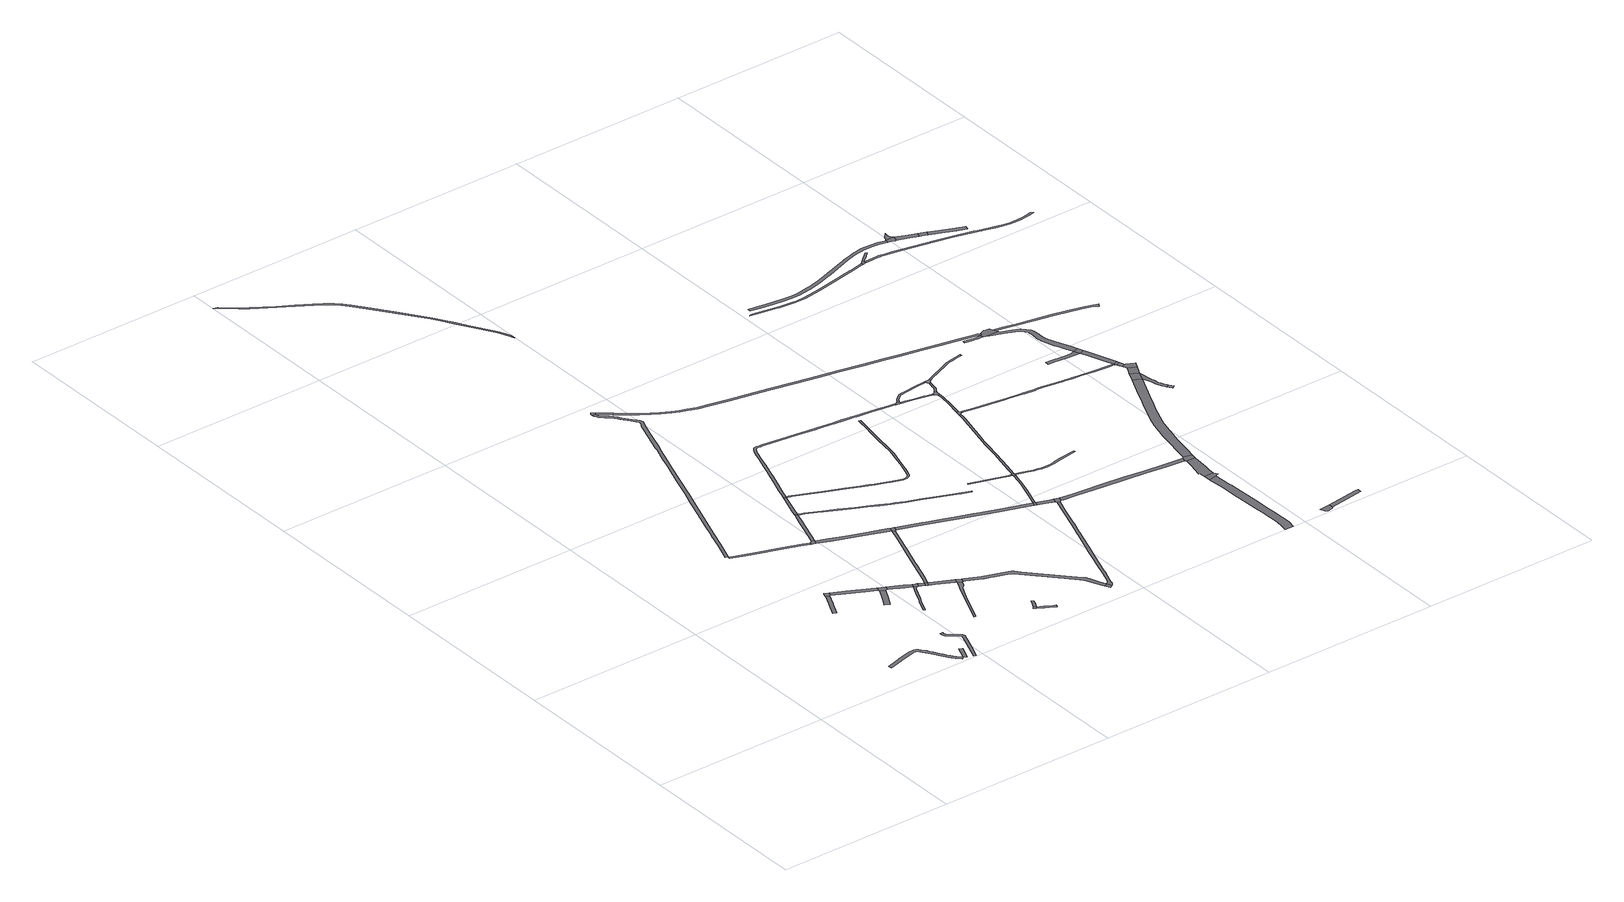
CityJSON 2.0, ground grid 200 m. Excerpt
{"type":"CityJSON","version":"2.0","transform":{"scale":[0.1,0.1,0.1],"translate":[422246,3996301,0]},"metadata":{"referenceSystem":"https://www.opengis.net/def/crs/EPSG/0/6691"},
"CityObjects":{
"road1":{"type":"Road","attributes":{"RoadStructureAttribute.sectionType":"1"},"geometry":[{"type":"MultiSurface","lod":"1","boundaries":[[[0,1,2,3,4,5,6,7,8,9,10,11,12,13,14,15,16,17,18,19,20,21,22,23,24,25,26,27,28,29,30,31,32,33,34,35,36,37,38,39,40]]]}]},
"road2":{"type":"Road","attributes":{"RoadStructureAttribute.sectionType":"1"},"geometry":[{"type":"MultiSurface","lod":"1","boundaries":[[[41,42,43,44,45,46,47,48]]]}]},
"road3":{"type":"Road","attributes":{"RoadStructureAttribute.sectionType":"1"},"geometry":[{"type":"MultiSurface","lod":"1","boundaries":[[[49,22,50,51]]]}]},
"road4":{"type":"Road","attributes":{"RoadStructureAttribute.sectionType":"4"},"geometry":[{"type":"MultiSurface","lod":"1","boundaries":[[[52,53,54,41,48,55,56,57]]]}]},
"road5":{"type":"Road","attributes":{"RoadStructureAttribute.sectionType":"1"},"geometry":[{"type":"MultiSurface","lod":"1","boundaries":[[[58,59,60,61,62,63,64,65,66,67,68,69,70,71,72,73,74,75,76,77,78,79,80,81,82,83,84,85,86]]]}]},
"road6":{"type":"Road","attributes":{"RoadStructureAttribute.sectionType":"1"},"geometry":[{"type":"MultiSurface","lod":"1","boundaries":[[[57,56,87,88,89,90,91,92]]]}]},
"road7":{"type":"Road","attributes":{"RoadStructureAttribute.sectionType":"1"},"geometry":[{"type":"MultiSurface","lod":"1","boundaries":[[[93,94,95,96,97,98,99,100,101]]]}]},
"road8":{"type":"Road","attributes":{"RoadStructureAttribute.sectionType":"1"},"geometry":[{"type":"MultiSurface","lod":"1","boundaries":[[[102,103,104,105,106,107,108,109,110,111,112,113,114,115,116,117]]]}]},
"road9":{"type":"Road","attributes":{"RoadStructureAttribute.sectionType":"4"},"geometry":[{"type":"MultiSurface","lod":"1","boundaries":[[[90,89,93,101,118,119]]]}]},
"road10":{"type":"Road","attributes":{"RoadStructureAttribute.sectionType":"1"},"geometry":[{"type":"MultiSurface","lod":"1","boundaries":[[[120,121,122,123,124,125,126,127,128,129,130,131,132]]]}]},
"road11":{"type":"Road","attributes":{"RoadStructureAttribute.sectionType":"1"},"geometry":[{"type":"MultiSurface","lod":"1","boundaries":[[[119,118,133,134,135,120,136,137]]]}]},
"road12":{"type":"Road","attributes":{"RoadStructureAttribute.sectionType":"4"},"geometry":[{"type":"MultiSurface","lod":"1","boundaries":[[[136,120,132,138,139,140]]]}]},
"road13":{"type":"Road","attributes":{"RoadStructureAttribute.sectionType":"1"},"geometry":[{"type":"MultiSurface","lod":"1","boundaries":[[[139,138,141,142]]]}]},
"road14":{"type":"Road","attributes":{"RoadStructureAttribute.sectionType":"4"},"geometry":[{"type":"MultiSurface","lod":"1","boundaries":[[[143,144,145,146,110,109,147,148]]]}]},
"road15":{"type":"Road","attributes":{"RoadStructureAttribute.sectionType":"4"},"geometry":[{"type":"MultiSurface","lod":"1","boundaries":[[[142,141,149,150]]]}]},
"road16":{"type":"Road","attributes":{"RoadStructureAttribute.sectionType":"1"},"geometry":[{"type":"MultiSurface","lod":"1","boundaries":[[[151,152,153,154,155,156,157,158,159,160,161,162,163,164]]]}]},
"road17":{"type":"Road","attributes":{"RoadStructureAttribute.sectionType":"1"},"geometry":[{"type":"MultiSurface","lod":"1","boundaries":[[[165,166,167,168,169,170,171,172,173,174,175,176,177,178,179,180,181,182,183,184,185,186,187,188,189,190,191,192,193,194,195,196,197,198,199,200,201,202,203,204,205,206,207,208,209,102,210,211,212,213,214,215,216,217,218,219,220,221,222,223,224,225,226,227,228,229,230,231,232,233,234,235,236,237,238,239,240,241,242,243,244,245,246,247,248]]]}]},
"road18":{"type":"Road","attributes":{"RoadStructureAttribute.sectionType":"1"},"geometry":[{"type":"MultiSurface","lod":"1","boundaries":[[[150,149,249,250,251,252,253,254]]]}]},
"road19":{"type":"Road","attributes":{"RoadStructureAttribute.sectionType":"1"},"geometry":[{"type":"MultiSurface","lod":"1","boundaries":[[[255,256,257,143,148,258,259,260]]]}]},
"road20":{"type":"Road","attributes":{"RoadStructureAttribute.sectionType":"4"},"geometry":[{"type":"MultiSurface","lod":"1","boundaries":[[[253,252,151,164,261,262]]]}]},
"road21":{"type":"Road","attributes":{"RoadStructureAttribute.sectionType":"4"},"geometry":[{"type":"MultiSurface","lod":"1","boundaries":[[[263,264,265,266]]]}]},
"road22":{"type":"Road","attributes":{"RoadStructureAttribute.sectionType":"1"},"geometry":[{"type":"MultiSurface","lod":"1","boundaries":[[[267,268,269,263,266,270,271,272]]]}]},
"road23":{"type":"Road","attributes":{"RoadStructureAttribute.sectionType":"4"},"geometry":[{"type":"MultiSurface","lod":"1","boundaries":[[[273,255,260,274]]]}]},
"road24":{"type":"Road","attributes":{"RoadStructureAttribute.sectionType":"1"},"geometry":[{"type":"MultiSurface","lod":"1","boundaries":[[[275,276,277,278,279,148,147,280,281,282,283,284,285]]]}]},
"road25":{"type":"Road","attributes":{"RoadStructureAttribute.sectionType":"1"},"geometry":[{"type":"MultiSurface","lod":"1","boundaries":[[[286,287,288,289,290,291,292,293,142,150,294,295,296,297,298,299,300,301,302]]]}]},
"road26":{"type":"Road","attributes":{"RoadStructureAttribute.sectionType":"1"},"geometry":[{"type":"MultiSurface","lod":"1","boundaries":[[[266,265,303,304,305,306,307,308,309,310,311]]]}]},
"road27":{"type":"Road","attributes":{"RoadStructureAttribute.sectionType":"1"},"geometry":[{"type":"MultiSurface","lod":"1","boundaries":[[[312,313,314,273,274,315,316,317,318]]]}]},
"road28":{"type":"Road","attributes":{"RoadStructureAttribute.sectionType":"4"},"geometry":[{"type":"MultiSurface","lod":"1","boundaries":[[[319,312,318,320]]]}]},
"road29":{"type":"Road","attributes":{"RoadStructureAttribute.sectionType":"1"},"geometry":[{"type":"MultiSurface","lod":"1","boundaries":[[[262,261,321,322,323,324,325,326,327,328,329,330,331,332,333,334,335,336,337,338,339,340,341,342,343,344,345,346,347,348,349,350,351]]]}]},
"road30":{"type":"Road","attributes":{"RoadStructureAttribute.sectionType":"4"},"geometry":[{"type":"MultiSurface","lod":"1","boundaries":[[[285,284,352,353,286,302,354,355,356,357]]]}]},
"road31":{"type":"Road","attributes":{"RoadStructureAttribute.sectionType":"4"},"geometry":[{"type":"MultiSurface","lod":"1","boundaries":[[[358,359,165,248,360]]]}]},
"road32":{"type":"Road","attributes":{"RoadStructureAttribute.sectionType":"1"},"geometry":[{"type":"MultiSurface","lod":"1","boundaries":[[[361,362,363,364,365,366,367,368,369,370,371,372,373,374,375,376,377,378,379,380,381,382,383,384,385,386,387,388,389,390,391,392,393,394,395,396,397,398,399,400,401]]]}]},
"road33":{"type":"Road","attributes":{"RoadStructureAttribute.sectionType":"1"},"geometry":[{"type":"MultiSurface","lod":"1","boundaries":[[[274,260,402,403,404,405,406,407,408,409,410,411,412,413,414,415,416,417,418,419,420,421,422,423,424,425,426,427,428,429,430,431]]]}]},
"road34":{"type":"Road","attributes":{"RoadStructureAttribute.sectionType":"4"},"geometry":[{"type":"MultiSurface","lod":"1","boundaries":[[[340,339,432,433]]]}]},
"road35":{"type":"Road","attributes":{"RoadStructureAttribute.sectionType":"1"},"geometry":[{"type":"MultiSurface","lod":"1","boundaries":[[[434,435,436,437,438,439,440,441,442,443,444,445,446,447,448,449,450,451,452,357,356]]]}]},
"road36":{"type":"Road","attributes":{"RoadStructureAttribute.sectionType":"1"},"geometry":[{"type":"MultiSurface","lod":"1","boundaries":[[[453,454,455,456,457,458,459,460,461,462,463,464,465,466,467,468,469,470,471,472,473,474,475,476,477,478,479,480,481,482,483,484,320,318,485,486,487,488,489,490,491,492,493,494,495,496,497,498,499,500,501,502,503,504,505,506,507,508,509,510,511,512,513,514,515]]]}]},
"road37":{"type":"Road","attributes":{"RoadStructureAttribute.sectionType":"1"},"geometry":[{"type":"MultiSurface","lod":"1","boundaries":[[[516,517,518,519,520,521,522,523,524,525,526,527,528,529,530,531,340,433,532,533,534,535,536,537,538,539,540,541,542,543,544,545,546,547,548]]]}]},
"road38":{"type":"Road","attributes":{"RoadStructureAttribute.sectionType":"1"},"geometry":[{"type":"MultiSurface","lod":"1","boundaries":[[[549,550,551,552,553,554,555,556,557,558,559,560,561,562,563,564,319,320,565,566,567,568,569,570,571,572,573,574,575,576,577,578,579,580,581,582,583,584,585,586,587,588,589,590,591,592,593,594,595,596,597,598,599,600,601,602,603,604,605,606,607,608,609,610,611,612,613,614,615,616,617,618]]]}]},
"road39":{"type":"Road","attributes":{"RoadStructureAttribute.sectionType":"4"},"geometry":[{"type":"MultiSurface","lod":"1","boundaries":[[[619,620,621,441,440,622,623,624,625,626]]]}]},
"road40":{"type":"Road","attributes":{"RoadStructureAttribute.sectionType":"1"},"geometry":[{"type":"MultiSurface","lod":"1","boundaries":[[[623,622,627,628,629,630,631,632]]]}]},
"road41":{"type":"Road","attributes":{"RoadStructureAttribute.sectionType":"1"},"geometry":[{"type":"MultiSurface","lod":"1","boundaries":[[[633,634,635,636,637,638,639]]]}]},
"road42":{"type":"Road","attributes":{"RoadStructureAttribute.sectionType":"1"},"geometry":[{"type":"MultiSurface","lod":"1","boundaries":[[[640,641,642,643,619,626,644,645,646,647]]]}]},
"road43":{"type":"Road","attributes":{"RoadStructureAttribute.sectionType":"4"},"geometry":[{"type":"MultiSurface","lod":"1","boundaries":[[[629,628,648,649,650,651,516,548,652,653,654,655,656]]]}]},
"road44":{"type":"Road","attributes":{"RoadStructureAttribute.sectionType":"4"},"geometry":[{"type":"MultiSurface","lod":"1","boundaries":[[[657,658,659,638,637,640,647,660,661]]]}]},
"road45":{"type":"Road","attributes":{"RoadStructureAttribute.sectionType":"1"},"geometry":[{"type":"MultiSurface","lod":"1","boundaries":[[[360,248,662,663,664,665,666,667,668,669,670,671,672,673,674,675,676,677,678,679,680,681,682,683,684,685,686,687,688,689,690,691,692,693,694,695,696,697,698,699,700,701,702,703,704,705,706,707,708,709,710,711,712]]]}]},
"road46":{"type":"Road","attributes":{"RoadStructureAttribute.sectionType":"1"},"geometry":[{"type":"MultiSurface","lod":"1","boundaries":[[[713,714,715,716,717,718,719,720,721,722,723,724,725,726,657,661,727,728,729,730,731,732,733,734,735,736,737,738,739]]]}]},
"road47":{"type":"Road","attributes":{"RoadStructureAttribute.sectionType":"1"},"geometry":[{"type":"MultiSurface","lod":"1","boundaries":[[[661,660,740,741,742,743,744,745,746,747,748,749,750,751,752,753,754,755,756,757,758,759,760,761,762,763,764,765,766,767]]]}]},
"road48":{"type":"Road","attributes":{"RoadStructureAttribute.sectionType":"4"},"geometry":[{"type":"MultiSurface","lod":"1","boundaries":[[[768,769,770,602,601,771,772,773,774,775]]]}]},
"road49":{"type":"Road","attributes":{"RoadStructureAttribute.sectionType":"1"},"geometry":[{"type":"MultiSurface","lod":"1","boundaries":[[[656,655,776,777,778,779,780,781,782,783,784,785,786,787,788,789,790,791,792]]]}]},
"road50":{"type":"Road","attributes":{"RoadStructureAttribute.sectionType":"1"},"geometry":[{"type":"MultiSurface","lod":"1","boundaries":[[[772,771,793,794,795,796,797,798,799,800,801,802,803]]]}]},
"road51":{"type":"Road","attributes":{"RoadStructureAttribute.sectionType":"4"},"geometry":[{"type":"MultiSurface","lod":"1","boundaries":[[[804,713,739,805,806,807,808,809,810]]]}]},
"road52":{"type":"Road","attributes":{"RoadStructureAttribute.sectionType":"1"},"geometry":[{"type":"MultiSurface","lod":"1","boundaries":[[[811,812,813,814,815,816,817,818,819,820,821,768,775,822,823,824,825,826,827,828,829,830,831]]]}]},
"road53":{"type":"Road","attributes":{"RoadStructureAttribute.sectionType":"1"},"geometry":[{"type":"MultiSurface","lod":"1","boundaries":[[[832,833,834,835,836,837,804,810,838,839,840,841]]]}]},
"road54":{"type":"Road","attributes":{"RoadStructureAttribute.sectionType":"4"},"geometry":[{"type":"MultiSurface","lod":"1","boundaries":[[[842,843,844,798,797,845,846,833,832,847,848,849,850]]]}]},
"road55":{"type":"Road","attributes":{"RoadStructureAttribute.sectionType":"1"},"geometry":[{"type":"MultiSurface","lod":"1","boundaries":[[[851,852,853,854,855,856,842,850,857,858,859,860,861,862,863]]]}]},
"road56":{"type":"Road","attributes":{"function":"3","RoadStructureAttribute.sectionType":"1"},"geometry":[{"type":"MultiSurface","lod":"1","boundaries":[[[864,865,866,867,868,869,870,871,872,873,874,875,876,877,878,879,880,881,882,883,884,885,886,887,888,889,890,891]]]}]},
"road57":{"type":"Road","attributes":{"RoadStructureAttribute.sectionType":"4"},"geometry":[{"type":"MultiSurface","lod":"1","boundaries":[[[892,893,894,811,831,895,896,851,863,897,898,899,900]]]}]},
"road58":{"type":"Road","attributes":{"function":"3","RoadStructureAttribute.sectionType":"4"},"geometry":[{"type":"MultiSurface","lod":"1","boundaries":[[[901,902,865,864,903,904]]]}]},
"road59":{"type":"Road","attributes":{"function":"3","RoadStructureAttribute.sectionType":"1"},"geometry":[{"type":"MultiSurface","lod":"1","boundaries":[[[905,906,907,908,909,902,901,910,911,912,913,914]]]}]},
"road60":{"type":"Road","attributes":{"RoadStructureAttribute.sectionType":"1"},"geometry":[{"type":"MultiSurface","lod":"1","boundaries":[[[915,916,917,918,919,920,921,892,900,922,923,924,925,926,927,928,929]]]}]},
"road61":{"type":"Road","attributes":{"function":"3","RoadStructureAttribute.sectionType":"4"},"geometry":[{"type":"MultiSurface","lod":"1","boundaries":[[[930,931,932,933,783,782,934,935,936,905,914,937]]]}]},
"road62":{"type":"Road","attributes":{"RoadStructureAttribute.sectionType":"4"},"geometry":[{"type":"MultiSurface","lod":"1","boundaries":[[[938,939,940,941,942,943]]]}]},
"road63":{"type":"Road","attributes":{"RoadStructureAttribute.sectionType":"1"},"geometry":[{"type":"MultiSurface","lod":"1","boundaries":[[[809,808,944,945,946,947,948,949,950,951,952,953,954,955,956,957,958,959,960,961,962,963,964,965,966,967,968,969,970,971,972,973,974,975,976,977,978,979,980,981,982,983,984,985]]]}]},
"road64":{"type":"Road","attributes":{"RoadStructureAttribute.sectionType":"1"},"geometry":[{"type":"MultiSurface","lod":"1","boundaries":[[[986,987,938,943,988,989]]]}]},
"road65":{"type":"Road","attributes":{"RoadStructureAttribute.sectionType":"1"},"geometry":[{"type":"MultiSurface","lod":"1","boundaries":[[[990,991,992,993,994,995,996,997,998,999,1000,1001,1002,1003,1004,1005,1006,1007,1008,1009,1010,1011,1012,1013,1014,1015,1016,1017,1018]]]}]},
"road66":{"type":"Road","attributes":{"function":"3","RoadStructureAttribute.sectionType":"1"},"geometry":[{"type":"MultiSurface","lod":"1","boundaries":[[[1019,1020,1021,1022,1023,1024,1025,1026,1027,1028,1029,1030,1031,1032,930,937,1033,1034,1035,1036,1037,1038,1039,1040,1041,1042,1043,1044,1045,1046]]]}]},
"road67":{"type":"Road","attributes":{"RoadStructureAttribute.sectionType":"1"},"geometry":[{"type":"MultiSurface","lod":"1","boundaries":[[[1047,1048,1049,1050,1051,1052,1053,1054,1055,1056,1057,1058,1059]]]}]},
"road68":{"type":"Road","attributes":{"RoadStructureAttribute.sectionType":"1"},"geometry":[{"type":"MultiSurface","lod":"1","boundaries":[[[1060,1061,1062,1063,1064,1065,1066,1067,1068,1069,1070,1071,1072,1073,1074,1075,1076,1077,1078,1079,1080,1081,1082,1083,1084,1085,1086,1087,1088,1089,1090,1091,1092,1093,1094,1095,1096,1097,1098,1099,1100,1101,1102,1103,1104,1105,1106,1107,1108,1109,1110,1111,1112,1113,1114,1115,1116]]]}]},
"road69":{"type":"Road","attributes":{"RoadStructureAttribute.sectionType":"4"},"geometry":[{"type":"MultiSurface","lod":"1","boundaries":[[[1117,1118,687,686,1119,1120,1054,1053,1121,1122,1123,1124,1125,1126,1127,1128,1129]]]}]},
"road70":{"type":"Road","attributes":{"RoadStructureAttribute.sectionType":"1"},"geometry":[{"type":"MultiSurface","lod":"1","boundaries":[[[1130,1131,1132,1133,1134,1135,1136,1137,1138,1139]]]}]},
"road71":{"type":"Road","attributes":{"RoadStructureAttribute.sectionType":"1"},"geometry":[{"type":"MultiSurface","lod":"1","boundaries":[[[1121,1140,1141,1142,1143,1144,1145,1146,1147,1148,1149,1150,1151,1152,1153,1154,1155,1156,1157,1158,1136,1159,1160,1161,1162,1163,1164,1165,1166,1167,1168,1169,1170,1171,1172,1173,1174,1175,1176,1177,1178,1179,1180,1181,1122]]]}]},
"road72":{"type":"Road","attributes":{"function":"3","RoadStructureAttribute.sectionType":"4"},"geometry":[{"type":"MultiSurface","lod":"1","boundaries":[[[1182,1183,1019,1046,1184]]]}]},
"road73":{"type":"Road","attributes":{"RoadStructureAttribute.sectionType":"1"},"geometry":[{"type":"MultiSurface","lod":"1","boundaries":[[[1184,1046,1185,1186,1187,1188,1189,1190,1191,1192,1193,1194,1195,1196,1197]]]}]},
"road74":{"type":"Road","attributes":{"RoadStructureAttribute.sectionType":"4"},"geometry":[{"type":"MultiSurface","lod":"1","boundaries":[[[1191,1190,1198,1199,1200]]]}]},
"road75":{"type":"Road","attributes":{"RoadStructureAttribute.sectionType":"4"},"geometry":[{"type":"MultiSurface","lod":"1","boundaries":[[[1159,1136,1135,1201]]]}]},
"road76":{"type":"Road","attributes":{"function":"3","RoadStructureAttribute.sectionType":"1"},"geometry":[{"type":"MultiSurface","lod":"1","boundaries":[[[1202,1203,1182,1184,1204,1205]]]}]},
"road77":{"type":"Road","attributes":{"RoadStructureAttribute.sectionType":"1"},"geometry":[{"type":"MultiSurface","lod":"1","boundaries":[[[1201,1135,1206,1207,1208,967,1209,1210]]]}]},
"road78":{"type":"Road","attributes":{"RoadStructureAttribute.sectionType":"4"},"geometry":[{"type":"MultiSurface","lod":"1","boundaries":[[[1209,967,966,1211,1212,1213,1214]]]}]},
"road79":{"type":"Road","attributes":{"RoadStructureAttribute.sectionType":"1"},"geometry":[{"type":"MultiSurface","lod":"1","boundaries":[[[1213,1212,1215,1216,1217,1218,1219]]]}]},
"road80":{"type":"Road","attributes":{"function":"3","RoadStructureAttribute.sectionType":"4"},"geometry":[{"type":"MultiSurface","lod":"1","boundaries":[[[1218,1217,1202,1205,1220,1221,1222,1223,1224]]]}]},
"road81":{"type":"Road","attributes":{"RoadStructureAttribute.sectionType":"4"},"geometry":[{"type":"MultiSurface","lod":"1","boundaries":[[[1225,1226,1227,990,1018,1228,1229,1230]]]}]},
"road82":{"type":"Road","attributes":{"RoadStructureAttribute.sectionType":"1"},"geometry":[{"type":"MultiSurface","lod":"1","boundaries":[[[1231,1232,1233,1225,1230,1234,1235,1236,1237]]]}]},
"road83":{"type":"Road","attributes":{"RoadStructureAttribute.sectionType":"1"},"geometry":[{"type":"MultiSurface","lod":"1","boundaries":[[[1127,1126,1238,1239,1240,1241,1242,1243,1244,1245,1246,1247,1248,1249,1250,1251,1252,1253,1254,1255,1256,1257,1258]]]}]},
"road84":{"type":"Road","attributes":{"RoadStructureAttribute.sectionType":"4"},"geometry":[{"type":"MultiSurface","lod":"1","boundaries":[[[1259,1113,1112,1260,1261,1262]]]}]},
"road85":{"type":"Road","attributes":{"RoadStructureAttribute.sectionType":"1"},"geometry":[{"type":"MultiSurface","lod":"1","boundaries":[[[1263,1264,1265,1113,1259,1266,1267,1268,1269]]]}]},
"road86":{"type":"Road","attributes":{"RoadStructureAttribute.sectionType":"1"},"geometry":[{"type":"MultiSurface","lod":"1","boundaries":[[[1259,1262,1270,1271,1272,1273,1274]]]}]},
"road87":{"type":"Road","attributes":{"RoadStructureAttribute.sectionType":"1"},"geometry":[{"type":"MultiSurface","lod":"1","boundaries":[[[1272,1271,1275,1276,1277]]]}]},
"road88":{"type":"Road","attributes":{"RoadStructureAttribute.sectionType":"1"},"geometry":[{"type":"MultiSurface","lod":"1","boundaries":[[[1278,1279,1280,1229,1228,1281,1282,1283,1284,1285,1286,1287,1288,1289,1290,1291,1292,1293,1294,1295,1296,1297,1298,1299,1300,1301,1302,1303,1304,1305,1306,1307,1308,1309,1310,1311,1312,1313,1314,1315,1316,1317,1318,1319,1320,1321,1322,1323]]]}]},
"road89":{"type":"Road","attributes":{"RoadStructureAttribute.sectionType":"1"},"geometry":[{"type":"MultiSurface","lod":"1","boundaries":[[[1277,1276,1324,1325,1326,1327,1328,1329]]]}]}
},
"vertices":[
[1469,467,0],[1419,454,0],[1406,451,0],[1325,430,0],[1293,421,0],[1285,419,0],[1128,372,0],[1140,334,0],[1303,383,0],[1474,427,0],[1496,427,0],[1505,426,0],[1518,421,0],[1526,415,0],[1557,376,0],[1574,350,0],[1606,301,0],[1655,211,0],[1696,140,0],[1713,115,0],[1738,88,0],[1790,40,0],[1817,69,0],[1766,116,0],[1745,140,0],[1729,162,0],[1719,180,0],[1690,231,0],[1673,261,0],[1640,322,0],[1636,328,0],[1610,369,0],[1607,372,0],[1605,376,0],[1589,400,0],[1554,444,0],[1537,457,0],[1514,465,0],[1513,465,0],[1510,465,0],[1499,467,0],
[1444,1781,0],[1388,1662,0],[1374,1633,0],[1304,1487,0],[1340,1470,0],[1411,1616,0],[1415,1625,0],[1480,1764,0],
[1871,206,0],[1848,40,0],[1908,191,0],
[1465,1837,0],[1443,1793,0],[1445,1788,0],[1485,1768,0],[1491,1769,0],[1513,1814,0],
[1906,549,0],[1904,526,0],[1904,513,0],[1910,495,0],[1917,485,0],[1925,476,0],[1963,442,0],[2030,391,0],[2038,383,0],[2042,376,0],[2042,371,0],[2015,296,0],[1944,109,0],[1905,16,0],[1932,5,0],[1972,98,0],[2043,285,0],[2070,359,0],[2073,366,0],[2072,385,0],[2062,402,0],[2049,414,0],[1983,465,0],[1945,498,0],[1941,503,0],[1938,508,0],[1934,519,0],[1934,525,0],[1936,546,0],
[1632,1699,0],[1801,1612,0],[1917,1552,0],[1939,1597,0],[1936,1599,0],[1665,1739,0],
[1923,1533,0],[1865,1420,0],[1819,1340,0],[1811,1326,0],[1801,1307,0],[1855,1279,0],[1871,1311,0],[1918,1392,0],[1977,1507,0],
[1143,2944,0],[1136,2913,0],[1260,2869,0],[1426,2811,0],[1606,2748,0],[1742,2701,0],[1856,2661,0],[1930,2634,0],[1940,2662,0],[1866,2689,0],[1752,2729,0],[1616,2776,0],[1437,2839,0],[1270,2898,0],[1158,2937,0],[1147,2942,0],
[1996,1513,0],[2018,1558,0],
[2230,1398,0],[2212,1357,0],[2167,1263,0],[2117,1158,0],[2110,1143,0],[2042,992,0],[2060,984,0],[2128,1135,0],[2157,1194,0],[2230,1348,0],[2241,1358,0],[2251,1366,0],[2265,1373,0],
[2095,1465,0],[2111,1457,0],[2155,1435,0],[2252,1442,0],[2177,1480,0],
[2276,1375,0],[2298,1419,0],[2284,1427,0],
[2339,1344,0],[2361,1388,0],
[1970,2684,0],[1962,2675,0],[1956,2669,0],[1949,2665,0],[1973,2617,0],[1994,2662,0],
[2366,1330,0],[2388,1375,0],
[2622,1197,0],[2597,1145,0],[2590,1129,0],[2572,1092,0],[2504,937,0],[2368,615,0],[2358,591,0],[2376,583,0],[2510,897,0],[2522,927,0],[2600,1080,0],[2635,1108,0],[2643,1124,0],[2667,1176,0],
[1714,5848,0],[1715,5837,0],[1715,5835,0],[1718,5823,0],[1722,5813,0],[1731,5794,0],[1741,5780,0],[1762,5755,0],[1785,5735,0],[1808,5716,0],[1840,5683,0],[1853,5668,0],[1864,5651,0],[1870,5639,0],[1881,5622,0],[1904,5589,0],[1947,5531,0],[1978,5490,0],[1993,5468,0],[1997,5458,0],[1999,5451,0],[1998,5440,0],[1993,5428,0],[1972,5403,0],[1968,5395,0],[1953,5356,0],[1898,5196,0],[1827,4989,0],[1822,4971,0],[1816,4948,0],[1771,4824,0],[1754,4776,0],[1717,4670,0],[1692,4597,0],[1615,4381,0],[1607,4360,0],[1528,4130,0],[1482,4003,0],[1468,3962,0],[1390,3743,0],[1322,3550,0],[1261,3374,0],[1253,3351,0],[1196,3186,0],[1111,2958,0],[1229,3174,0],[1294,3363,0],[1355,3538,0],[1423,3731,0],[1501,3951,0],[1561,4118,0],[1565,4130,0],[1640,4348,0],[1725,4586,0],[1766,4703,0],[1804,4812,0],[1850,4940,0],[1866,4979,0],[1935,5183,0],[1991,5342,0],[2005,5379,0],[2028,5433,0],[2030,5454,0],[2026,5468,0],[2020,5483,0],[2002,5508,0],[1982,5534,0],[1971,5549,0],[1929,5607,0],[1906,5638,0],[1896,5654,0],[1890,5666,0],[1877,5686,0],[1862,5704,0],[1848,5718,0],[1829,5738,0],[1804,5758,0],[1783,5776,0],[1765,5798,0],[1758,5809,0],[1750,5825,0],[1746,5833,0],[1745,5839,0],[1745,5845,0],
[2428,1299,0],[2473,1278,0],[2607,1213,0],[2618,1208,0],[2640,1252,0],[2450,1344,0],
[2132,3154,0],[2090,3031,0],[2000,2775,0],[2029,2765,0],[2119,3022,0],[2160,3145,0],
[2677,1179,0],[2699,1224,0],
[2927,379,0],[2910,354,0],[2935,338,0],[2952,363,0],
[2978,478,0],[2961,439,0],[2949,413,0],[2975,399,0],[2988,426,0],[3005,467,0],
[2138,3173,0],[2167,3164,0],
[2700,2404,0],[2466,2486,0],[2299,2549,0],[2198,2586,0],[2133,2610,0],[2116,2563,0],[2281,2502,0],[2449,2439,0],[2684,2356,0],[2705,2350,0],[2720,2397,0],
[2706,2339,0],[2651,2188,0],[2581,1990,0],[2577,1979,0],[2480,1701,0],[2396,1464,0],[2373,1413,0],[2364,1395,0],[2391,1382,0],[2399,1400,0],[2424,1453,0],[2508,1691,0],[2531,1755,0],[2605,1969,0],[2625,2025,0],[2679,2178,0],[2734,2327,0],
[3006,299,0],[3090,253,0],[3107,244,0],[3113,239,0],[3113,238,0],[3128,265,0],[3125,268,0],[3105,280,0],[3021,326,0],
[2240,3471,0],[2228,3437,0],[2160,3239,0],[2189,3229,0],[2256,3427,0],[2268,3460,0],[2268,3462,0],
[2247,3492,0],[2275,3482,0],
[2685,1175,0],[2704,1165,0],[2860,1091,0],[2871,1087,0],[2937,1065,0],[2971,1053,0],[3127,999,0],[3146,993,0],[3153,987,0],[3197,940,0],[3456,651,0],[3457,650,0],[3494,609,0],[3599,496,0],[3614,481,0],[3627,466,0],[3639,443,0],[3676,351,0],[3720,262,0],[3760,281,0],[3723,367,0],[3685,463,0],[3669,495,0],[3650,515,0],[3531,643,0],[3234,973,0],[3187,1024,0],[3171,1037,0],[3143,1046,0],[2879,1138,0],[2726,1211,0],
[2706,2348,0],[2706,2344,0],[2738,2331,0],[2741,2334,0],[2745,2337,0],[2761,2384,0],
[1732,5894,0],[1713,5871,0],[1764,5868,0],
[5,9694,0],[198,9533,0],[284,9472,0],[508,9329,0],[664,9233,0],[817,9140,0],[903,9085,0],[941,9058,0],[978,9026,0],[1035,8970,0],[1087,8908,0],[1167,8795,0],[1360,8532,0],[1570,8229,0],[1624,8141,0],[1693,8022,0],[1758,7911,0],[1917,7645,0],[1950,7568,0],[1992,7471,0],[1999,7451,0],[2001,7512,0],[1973,7578,0],[1939,7656,0],[1780,7923,0],[1715,8034,0],[1645,8154,0],[1591,8242,0],[1380,8547,0],[1188,8810,0],[1107,8923,0],[1054,8987,0],[995,9044,0],[956,9078,0],[917,9105,0],[830,9161,0],[678,9255,0],[521,9350,0],[298,9493,0],[213,9552,0],[53,9687,0],
[2183,3135,0],[2223,3118,0],[2379,3046,0],[2392,3039,0],[2525,2976,0],[2685,2895,0],[2786,2846,0],[2898,2792,0],[3003,2741,0],[3145,2681,0],[3221,2651,0],[3305,2619,0],[3374,2592,0],[3623,2493,0],[3667,2476,0],[3771,2435,0],[3778,2453,0],[3630,2512,0],[3478,2572,0],[3313,2637,0],[3152,2700,0],[3059,2739,0],[3011,2759,0],[2907,2810,0],[2795,2864,0],[2694,2913,0],[2534,2994,0],[2400,3058,0],[2231,3136,0],[2191,3153,0],
[3750,203,0],[3786,221,0],
[2755,2334,0],[3021,2242,0],[3334,2131,0],[3589,2041,0],[3808,1966,0],[4039,1885,0],[4097,1867,0],[4112,1914,0],[4055,1932,0],[4007,1949,0],[3824,2013,0],[3656,2071,0],[3605,2089,0],[3539,2112,0],[3351,2178,0],[3238,2218,0],[3076,2275,0],[3038,2289,0],[2770,2381,0],
[3707,4163,0],[3674,3972,0],[3669,3944,0],[3639,3771,0],[3616,3624,0],[3614,3614,0],[3603,3545,0],[3588,3478,0],[3571,3413,0],[3532,3280,0],[3489,3144,0],[3472,3094,0],[3463,3077,0],[3448,3060,0],[3434,3051,0],[3419,3045,0],[3407,3044,0],[3388,3046,0],[3364,3054,0],[3258,3090,0],[3200,3112,0],[3114,3144,0],[3059,3166,0],[2981,3198,0],[2838,3258,0],[2649,3337,0],[2473,3409,0],[2376,3452,0],[2337,3469,0],[2320,3478,0],[2309,3481,0],[2298,3482,0],[2298,3462,0],[2305,3461,0],[2313,3459,0],[2328,3451,0],[2465,3391,0],[2641,3318,0],[2830,3239,0],[2973,3179,0],[3107,3126,0],[3213,3086,0],[3251,3071,0],[3358,3035,0],[3384,3027,0],[3406,3024,0],[3424,3026,0],[3442,3033,0],[3462,3045,0],[3479,3066,0],[3490,3086,0],[3508,3138,0],[3551,3274,0],[3591,3407,0],[3608,3473,0],[3620,3528,0],[3622,3541,0],[3634,3610,0],[3658,3767,0],[3687,3933,0],[3688,3941,0],[3693,3969,0],[3727,4159,0],
[4308,1772,0],[4254,1618,0],[4168,1369,0],[4133,1270,0],[4114,1217,0],[4097,1168,0],[4024,958,0],[4020,947,0],[3990,865,0],[3958,777,0],[3894,592,0],[3852,471,0],[3799,322,0],[3792,303,0],[3778,294,0],[3761,282,0],[3787,222,0],[3800,241,0],[3806,249,0],[3809,256,0],[3820,291,0],[3827,312,0],[3881,461,0],[3887,478,0],[3986,767,0],[4038,907,0],[4049,936,0],[4138,1195,0],[4143,1208,0],[4196,1359,0],[4204,1382,0],[4282,1608,0],[4336,1762,0],
[2629,4400,0],[2615,4400,0],[2599,4397,0],[2591,4393,0],[2581,4387,0],[2572,4377,0],[2563,4366,0],[2547,4342,0],[2532,4302,0],[2495,4194,0],[2453,4073,0],[2414,3964,0],[2381,3871,0],[2330,3724,0],[2290,3616,0],[2273,3567,0],[2301,3557,0],[2318,3605,0],[2359,3714,0],[2409,3861,0],[2443,3954,0],[2486,4079,0],[2520,4189,0],[2556,4293,0],[2569,4330,0],[2583,4352,0],[2590,4360,0],[2597,4367,0],[2602,4371,0],[2607,4373,0],[2618,4375,0],[2628,4375,0],[2653,4373,0],[2678,4371,0],[2696,4369,0],[2844,4353,0],[2985,4333,0],[3076,4321,0],[3191,4307,0],[3284,4293,0],[3315,4289,0],[3473,4270,0],[3485,4268,0],[3593,4256,0],[3676,4245,0],[3688,4244,0],[3724,4241,0],[3739,4239,0],[3909,4215,0],[4025,4198,0],[4130,4184,0],[4172,4179,0],[4180,4177,0],[4184,4197,0],[4176,4199,0],[4111,4209,0],[4028,4223,0],[3913,4240,0],[3734,4265,0],[3691,4269,0],[3678,4270,0],[3596,4281,0],[3488,4293,0],[3318,4314,0],[3195,4331,0],[3079,4345,0],[2988,4358,0],[2847,4378,0],[2680,4396,0],[2655,4398,0],
[4118,1918,0],[4116,1916,0],[4115,1915,0],[4125,1858,0],[4140,1906,0],[4138,1908,0],[4138,1909,0],[4138,1913,0],
[4181,1840,0],[4302,1795,0],[4318,1843,0],[4284,1856,0],[4197,1887,0],[4142,1905,0],
[3833,2590,0],[3827,2570,0],[4179,2463,0],[4237,2446,0],[4272,2438,0],[4274,2458,0],[4243,2465,0],
[4279,2424,0],[4238,2266,0],[4194,2127,0],[4152,2008,0],[4171,2001,0],[4213,2121,0],[4257,2260,0],[4299,2418,0],
[4304,1795,0],[4306,1790,0],[4308,1783,0],[4309,1780,0],[4339,1766,0],[4343,1771,0],[4352,1776,0],[4358,1779,0],[4373,1827,0],
[4288,2466,0],[4285,2462,0],[4281,2459,0],[4305,2427,0],[4306,2451,0],
[1756,5835,0],[1880,5731,0],[1994,5641,0],[2079,5574,0],[2177,5507,0],[2258,5457,0],[2353,5407,0],[2434,5369,0],[2509,5340,0],[2608,5308,0],[2727,5280,0],[2941,5237,0],[3140,5198,0],[3385,5151,0],[3654,5093,0],[3900,5043,0],[4116,4999,0],[4393,4943,0],[4591,4901,0],[4763,4868,0],[5003,4822,0],[5211,4779,0],[5372,4748,0],[5554,4710,0],[5637,4692,0],[5652,4722,0],[5616,4728,0],[5561,4740,0],[5415,4770,0],[5216,4809,0],[5009,4851,0],[4769,4898,0],[4597,4930,0],[4399,4972,0],[4122,5028,0],[3906,5072,0],[3660,5122,0],[3391,5181,0],[3145,5227,0],[2947,5266,0],[2734,5310,0],[2616,5337,0],[2519,5368,0],[2446,5396,0],[2367,5434,0],[2273,5483,0],[2193,5532,0],[2097,5599,0],[2012,5665,0],[1899,5754,0],[1776,5858,0],
[4553,3653,0],[4548,3627,0],[4536,3561,0],[4533,3550,0],[4505,3434,0],[4493,3386,0],[4475,3318,0],[4444,3189,0],[4422,3099,0],[4418,3081,0],[4409,3033,0],[4375,2857,0],[4342,2717,0],[4305,2547,0],[4324,2543,0],[4339,2611,0],[4362,2713,0],[4395,2853,0],[4428,3029,0],[4441,3095,0],[4444,3107,0],[4463,3184,0],[4495,3313,0],[4525,3429,0],[4556,3557,0],[4567,3623,0],[4573,3648,0],
[4314,2428,0],[4362,2417,0],[4435,2394,0],[4495,2376,0],[4525,2368,0],[4544,2363,0],[4575,2357,0],[4606,2354,0],[4640,2352,0],[4670,2354,0],[4705,2357,0],[4748,2365,0],[4796,2375,0],[4845,2386,0],[5031,2414,0],[5028,2434,0],[4841,2406,0],[4744,2385,0],[4732,2383,0],[4702,2377,0],[4669,2374,0],[4640,2372,0],[4608,2374,0],[4590,2376,0],[4578,2377,0],[4549,2383,0],[4501,2395,0],[4367,2436,0],
[4213,4207,0],[4204,4201,0],[4198,4199,0],[4235,4165,0],[4239,4185,0],[4236,4190,0],[4235,4193,0],[4236,4198,0],
[4388,1774,0],[4521,1758,0],[4844,1723,0],[5107,1694,0],[5335,1666,0],[5563,1639,0],[5769,1617,0],[5784,1667,0],[5774,1667,0],[5568,1688,0],[5341,1716,0],[5113,1744,0],[4849,1773,0],[4665,1793,0],[4527,1808,0],[4416,1821,0],[4395,1824,0],
[4255,4161,0],[4289,4155,0],[4386,4138,0],[4496,4115,0],[4585,4095,0],[4589,4116,0],[4536,4127,0],[4500,4135,0],[4389,4158,0],[4293,4175,0],[4259,4181,0],
[4566,3711,0],[4586,3661,0],[4590,3665,0],[4594,3666,0],[4598,3666,0],[4599,3686,0],[4586,3706,0],
[4663,4345,0],[4550,4337,0],[4407,4319,0],[4347,4313,0],[4324,4309,0],[4312,4304,0],[4281,4283,0],[4263,4266,0],[4244,4246,0],[4227,4222,0],[4221,4216,0],[4244,4211,0],[4260,4234,0],[4277,4251,0],[4294,4268,0],[4321,4286,0],[4329,4290,0],[4349,4293,0],[4409,4299,0],[4552,4317,0],[4664,4325,0],
[4636,4068,0],[4615,4068,0],[4616,4052,0],[4613,4009,0],[4594,3863,0],[4571,3733,0],[4591,3729,0],[4614,3860,0],[4633,4007,0],[4637,4052,0],
[4623,4138,0],[4609,4122,0],[4600,4116,0],[4599,4088,0],[4609,4079,0],[4636,4086,0],[4637,4098,0],[4638,4104,0],[4641,4122,0],
[4680,4293,0],[4676,4263,0],[4668,4224,0],[4664,4206,0],[4656,4184,0],[4637,4155,0],[4645,4130,0],[4654,4143,0],[4674,4175,0],[4683,4201,0],[4687,4220,0],[4695,4260,0],[4700,4290,0],
[5842,1209,0],[5747,1190,0],[5755,997,0],[5763,835,0],[5768,673,0],[5772,551,0],[5772,549,0],[5773,533,0],[5780,366,0],[5781,336,0],[5785,209,0],[5784,150,0],[5782,125,0],[5779,99,0],[5769,28,0],[5762,6,0],[5862,3,0],[5874,89,0],[5878,145,0],[5880,210,0],[5876,340,0],[5873,417,0],[5867,555,0],[5863,676,0],[5858,839,0],[5851,981,0],[5850,1002,0],[5841,1200,0],
[4720,4350,0],[4704,4348,0],[4687,4347,0],[4675,4313,0],[4678,4305,0],[4701,4294,0],[4704,4305,0],[4715,4317,0],[4737,4334,0],
[5852,1269,0],[5744,1264,0],[5858,1218,0],[5880,1229,0],
[5784,1604,0],[5766,1513,0],[5731,1344,0],[5742,1342,0],[5743,1277,0],[5857,1337,0],[5864,1407,0],[5873,1498,0],[5879,1551,0],[5885,1600,0],
[5250,4530,0],[5194,4520,0],[5113,4505,0],[5071,4498,0],[5056,4493,0],[5011,4474,0],[4753,4361,0],[4761,4343,0],[5019,4456,0],[5063,4475,0],[5076,4478,0],[5116,4486,0],[5133,4489,0],[5197,4501,0],[5253,4510,0],
[5800,1682,0],[5795,1674,0],[5790,1669,0],[5786,1667,0],[5776,1615,0],[5778,1613,0],[5781,1611,0],[5898,1663,0],
[6382,100,0],[6260,84,0],[6281,38,0],[6304,18,0],[6365,28,0],[6385,50,0],
[4606,3665,0],[4621,3663,0],[4705,3651,0],[4891,3620,0],[4944,3614,0],[4984,3608,0],[5090,3593,0],[5123,3589,0],[5288,3568,0],[5300,3567,0],[5426,3553,0],[5446,3552,0],[5515,3548,0],[5597,3537,0],[5746,3513,0],[5774,3509,0],[5837,3500,0],[5921,3492,0],[5931,3491,0],[6089,3472,0],[6261,3457,0],[6304,3452,0],[6331,3448,0],[6331,3469,0],[6263,3477,0],[6091,3492,0],[5933,3510,0],[5852,3519,0],[5839,3520,0],[5749,3532,0],[5600,3556,0],[5517,3568,0],[5465,3571,0],[5427,3573,0],[5291,3588,0],[5266,3591,0],[5126,3609,0],[4987,3628,0],[4894,3640,0],[4709,3670,0],[4624,3683,0],[4609,3685,0],
[6780,154,0],[6741,154,0],[6591,81,0],[6780,109,0],
[5526,6466,0],[5509,6458,0],[5470,6449,0],[5371,6428,0],[5360,6426,0],[5045,6366,0],[4901,6336,0],[4697,6307,0],[4603,6303,0],[4561,6305,0],[4494,6314,0],[4422,6321,0],[4367,6329,0],[4187,6360,0],[4099,6379,0],[4065,6365,0],[4184,6341,0],[4356,6311,0],[4386,6306,0],[4419,6301,0],[4492,6294,0],[4559,6285,0],[4603,6283,0],[4699,6287,0],[4904,6317,0],[5049,6346,0],[5364,6406,0],[5482,6430,0],[5531,6438,0],
[6287,3122,0],[6205,2944,0],[6190,2913,0],[6150,2826,0],[6111,2738,0],[6080,2673,0],[6035,2566,0],[6003,2494,0],[5982,2438,0],[5941,2323,0],[5936,2311,0],[5885,2106,0],[5860,1990,0],[5821,1789,0],[5919,1770,0],[5958,1970,0],[5983,2083,0],[6032,2282,0],[6036,2294,0],[6076,2403,0],[6096,2456,0],[6126,2527,0],[6171,2632,0],[6202,2696,0],[6241,2784,0],[6296,2902,0],[6307,2926,0],[6377,3080,0],
[5422,4703,0],[5418,4674,0],[5513,4661,0],[5526,4659,0],[5571,4655,0],[5608,4652,0],[5631,4651,0],[5623,4684,0],[5618,4684,0],[5613,4684,0],[5574,4685,0],[5528,4689,0],[5516,4691,0],
[5701,6684,0],[5663,6681,0],[5653,6679,0],[5603,6669,0],[5602,6669,0],[5536,6654,0],[5468,6634,0],[5446,6627,0],[5405,6613,0],[5330,6587,0],[5329,6587,0],[5160,6524,0],[5099,6504,0],[5068,6493,0],[4978,6463,0],[4943,6455,0],[4889,6442,0],[4884,6441,0],[4827,6429,0],[4753,6416,0],[4718,6412,0],[4681,6408,0],[4677,6407,0],[4618,6406,0],[4514,6413,0],[4497,6415,0],[4439,6422,0],[4387,6428,0],[4243,6452,0],[4235,6453,0],[4130,6471,0],[4123,6432,0],[4237,6412,0],[4382,6388,0],[4510,6374,0],[4617,6366,0],[4680,6367,0],[4759,6376,0],[4834,6390,0],[4898,6403,0],[4989,6425,0],[5081,6456,0],[5173,6486,0],[5343,6550,0],[5458,6589,0],[5546,6616,0],[5613,6630,0],[5669,6641,0],[5703,6644,0],[5814,6642,0],[5886,6635,0],[5969,6616,0],[5973,6615,0],[5983,6657,0],[5973,6656,0],[5892,6674,0],[5816,6682,0],
[5705,4741,0],[5689,4738,0],[5636,4689,0],[5633,4687,0],[5655,4645,0],[5805,4640,0],[5801,4649,0],[5802,4657,0],[5803,4659,0],[5805,4660,0],[5786,4698,0],[5768,4735,0],[5717,4741,0],
[5820,3901,0],[5816,3856,0],[5881,3851,0],[5895,3850,0],[6028,3839,0],[6191,3829,0],[6163,3896,0],[6120,3878,0],[6031,3884,0],[5884,3896,0],
[5692,4630,0],[5834,4575,0],[5934,4535,0],[5963,4520,0],[5988,4503,0],[6005,4488,0],[6016,4474,0],[6025,4458,0],[6030,4443,0],[6033,4426,0],[6035,4407,0],[6028,4314,0],[6028,4286,0],[6030,4266,0],[6034,4243,0],[6052,4182,0],[6081,4094,0],[6100,4044,0],[6133,3966,0],[6224,3917,0],[6198,3993,0],[6167,4064,0],[6164,4070,0],[6115,4203,0],[6106,4228,0],[6092,4278,0],[6090,4340,0],[6090,4360,0],[6090,4416,0],[6088,4436,0],[6083,4452,0],[6074,4466,0],[6060,4486,0],[6044,4505,0],[6029,4521,0],[6009,4540,0],[5995,4549,0],[5968,4563,0],[5932,4579,0],[5846,4613,0],[5824,4624,0],[5814,4631,0],
[6335,3226,0],[6332,3220,0],[6426,3184,0],
[6416,2976,0],[6424,2924,0],[6435,2890,0],[6453,2855,0],[6467,2829,0],[6478,2812,0],[6512,2834,0],[6502,2850,0],[6488,2874,0],[6472,2905,0],[6463,2933,0],[6454,2993,0],[6448,3015,0],
[6511,2759,0],[6513,2757,0],[6545,2781,0],
[6248,3849,0],
[6385,3327,0],[6367,3290,0],[6443,3219,0],[6475,3283,0],
[6201,3805,0],[6226,3739,0],[6307,3527,0],[6379,3486,0],[6256,3829,0],
[6338,3446,0],[6342,3441,0],[6389,3459,0],[6383,3474,0],
[6355,3408,0],[6364,3382,0],[6365,3380,0],[6412,3397,0],[6402,3426,0],
[6509,3352,0],[6419,3397,0],[6417,3396,0],[6415,3395,0],[6413,3396,0],
[5558,6491,0],[5551,6485,0],[5542,6477,0],[5579,6445,0],[5575,6470,0],[5572,6474,0],
[5681,6597,0],[5609,6534,0],[5564,6496,0],[5577,6481,0],[5616,6513,0],[5622,6518,0],[5694,6582,0],
[5810,4660,0],[5890,4649,0],[6014,4620,0],[6224,4575,0],[6406,4541,0],[6580,4505,0],[6695,4478,0],[6760,4460,0],[6808,4443,0],[6848,4423,0],[6879,4404,0],[6901,4440,0],[6823,4468,0],[6820,4470,0],[6769,4489,0],[6703,4507,0],[6586,4534,0],[6412,4571,0],[6230,4605,0],[6020,4649,0],[5897,4678,0],
[6079,6659,0],[6011,6605,0],[6054,6592,0],[6061,6590,0],
[6059,6762,0],[6001,6699,0],[5988,6660,0],[6064,6673,0],[6055,6690,0],[6051,6708,0],[6049,6724,0],
[6168,6561,0],[6287,6515,0],[6307,6566,0],[6192,6613,0],[6156,6628,0],
[6335,6496,0],[6372,6480,0],[6394,6531,0],
[5684,6477,0],[5654,6475,0],[5580,6469,0],[5602,6448,0],[5673,6453,0],[5730,6452,0],[5753,6448,0],[5776,6446,0],[5821,6440,0],[5916,6426,0],[5995,6411,0],[6359,6333,0],[6529,6300,0],[6759,6241,0],[6803,6228,0],[6822,6222,0],[6830,6220,0],[6845,6215,0],[6974,6181,0],[7051,6163,0],[7132,6151,0],[7193,6145,0],[7256,6146,0],[7320,6153,0],[7389,6165,0],[7445,6180,0],[7419,6199,0],[7383,6189,0],[7316,6178,0],[7254,6171,0],[7194,6170,0],[7135,6175,0],[7056,6187,0],[6980,6206,0],[6851,6239,0],[6833,6245,0],[6827,6246,0],[6805,6253,0],[6766,6265,0],[6535,6324,0],[6364,6357,0],[5995,6436,0],[5908,6453,0],[5823,6464,0],[5754,6473,0],[5729,6474,0],
[6529,6414,0],[6634,6367,0],[6745,6332,0],[6762,6383,0],[6668,6416,0],[6472,6499,0]
]}
